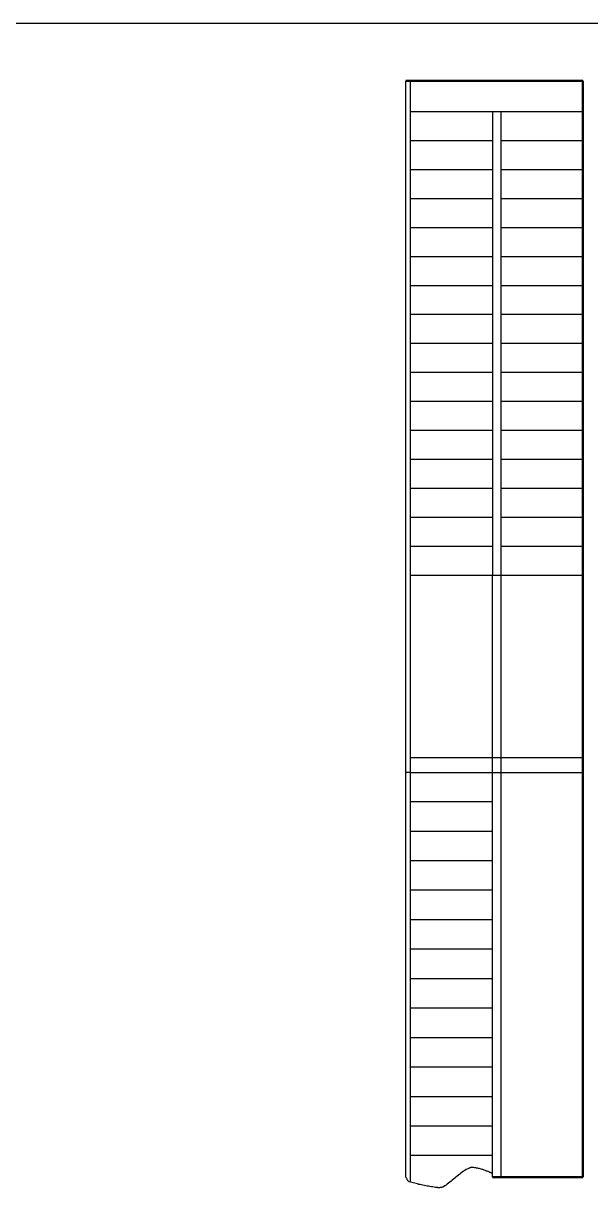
# Model space of a CAD drawing. Extents: x -170 to 1091, y -90 to 504.
# Drawn here: x 242.5 to 247.32, y 65.94 to 75.84 of the extents above; entities that cross this region are included whole.
import ezdxf

# ---------------------------------------------------------------- set-up
doc = ezdxf.new("R2010")
doc.units = 0
doc.header["$LTSCALE"] = 1000
doc.linetypes.add('1 实线', pattern=[0])
doc.linetypes.add('5 双点画线', pattern=[10.5, 6.25, -1.25, 0.25, -1.25, 0.25, -1.25])
for name, color, linetype, lineweight in [('01 粗实线', 7, '1 实线', 50), ('02 细灰线', 253, '1 实线', 25), ('07 双点画线', 6, '5 双点画线', 25)]:
    doc.layers.add(name, color=color, linetype=linetype, lineweight=lineweight)
doc.layers.add('02', color=1, linetype='CONTINUOUS')

msp = doc.modelspace()

# ---------------------------------------------------------------- linework, layer by layer
at = {"layer": '01 粗实线'}
for p, q in [((247.25632, 75.34735, 0), (245.75334, 75.34735, 0)), ((247.25632, 75.34735, 0), (247.25632, 66.02735, 0)), ((247.25632, 66.02735, 0), (246.48863, 66.02735, 0))]:
    msp.add_line(p, q, dxfattribs=at)
at = {"layer": '01 粗实线', "color": 2, "lineweight": 25}
msp.add_open_spline([(246.48863, 66.05695, 0), (246.48695, 66.05774, 0), (246.4836, 66.05933, 0), (246.47863, 66.06177, 0), (246.47365, 66.06417, 0), (246.46865, 66.06651, 0), (246.46102, 66.06974, 0), (246.4508, 66.07378, 0), (246.43806, 66.07881, 0), (246.42531, 66.0837, 0), (246.4125, 66.08845, 0), (246.39903, 66.09348, 0), (246.38464, 66.09798, 0), (246.36925, 66.10138, 0), (246.35376, 66.10413, 0), (246.33817, 66.10637, 0), (246.32569, 66.10872, 0), (246.31605, 66.10969, 0), (246.30939, 66.10901, 0), (246.30285, 66.10755, 0), (246.29648, 66.10544, 0), (246.27583, 66.09669, 0), (246.24263, 66.07751, 0), (246.19929, 66.04521, 0), (246.15791, 66.01017, 0), (246.11586, 65.97606, 0), (246.08428, 65.95165, 0), (246.06163, 65.94026, 0), (246.05087, 65.93785, 0), (246.03985, 65.93694, 0), (246.02875, 65.93724, 0), (246.00539, 65.94009, 0), (245.96993, 65.94561, 0), (245.92226, 65.9534, 0), (245.87485, 65.96244, 0), (245.82834, 65.97476, 0), (245.79373, 65.98205, 0), (245.77358, 65.99267, 0), (245.76775, 66.00083, 0), (245.76305, 66.0098, 0), (245.75881, 66.01923, 0), (245.75514, 66.02505, 0), (245.75334, 66.0279, 0)], degree=3, knots=[0, 0, 0, 0, 0.00557826, 0.01110413, 0.0166291, 0.02215148, 0.02767276, 0.04146282, 0.05512, 0.06877732, 0.08243428, 0.09609053, 0.11191349, 0.12760435, 0.14334537, 0.15910836, 0.17483891, 0.18146115, 0.18808701, 0.19479967, 0.20154005, 0.20819571, 0.26205743, 0.31592525, 0.370241, 0.42462465, 0.47856388, 0.48940023, 0.50028589, 0.51138339, 0.52255257, 0.53352661, 0.58195145, 0.63020725, 0.67842964, 0.72661994, 0.77466768, 0.78407666, 0.79373307, 0.80406349, 0.81457249, 0.82467763, 0.82467763, 0.82467763, 0.82467763], dxfattribs=at)
at = {"layer": '02', "ltscale": 8}
msp.add_line((224, 75.83535, 0), (277.35, 75.83535, 0), dxfattribs=at)
at = {"layer": '02 细灰线', "color": 7}
for p, q in [((245.75334, 69.46756, 0), (245.75334, 75.34735, 0)), ((245.79073, 75.34735, 0), (245.79073, 69.46756, 0)), ((245.79073, 75.08536, 0), (247.25632, 75.08536, 0)), ((246.48863, 75.08536, 0), (246.48863, 71.1447, 0)), ((246.55842, 75.08536, 0), (246.55842, 71.1447, 0)), ((245.79073, 74.83907, 0), (246.48863, 74.83907, 0)), ((246.55842, 74.83907, 0), (247.25632, 74.83907, 0)), ((245.79073, 74.59278, 0), (246.48863, 74.59278, 0)), ((246.55842, 74.59278, 0), (247.25632, 74.59278, 0)), ((245.79073, 74.34649, 0), (246.48863, 74.34649, 0)), ((246.55842, 74.34649, 0), (247.25632, 74.34649, 0)), ((245.79073, 74.1002, 0), (246.48863, 74.1002, 0)), ((246.55842, 74.1002, 0), (247.25632, 74.1002, 0)), ((245.79073, 73.8539, 0), (246.48863, 73.8539, 0)), ((246.55842, 73.8539, 0), (247.25632, 73.8539, 0)), ((245.79073, 73.60761, 0), (246.48863, 73.60761, 0)), ((246.55842, 73.60761, 0), (247.25632, 73.60761, 0)), ((245.79073, 73.36132, 0), (246.48863, 73.36132, 0)), ((246.55842, 73.36132, 0), (247.25632, 73.36132, 0)), ((245.79073, 73.11503, 0), (246.48863, 73.11503, 0)), ((246.55842, 73.11503, 0), (247.25632, 73.11503, 0)), ((245.79073, 72.86874, 0), (246.48863, 72.86874, 0)), ((246.55842, 72.86874, 0), (247.25632, 72.86874, 0)), ((245.79073, 72.62245, 0), (246.48863, 72.62245, 0)), ((246.55842, 72.62245, 0), (247.25632, 72.62245, 0)), ((245.79073, 72.37616, 0), (246.48863, 72.37616, 0)), ((246.55842, 72.37616, 0), (247.25632, 72.37616, 0)), ((245.79073, 72.12987, 0), (246.48863, 72.12987, 0)), ((246.55842, 72.12987, 0), (247.25632, 72.12987, 0)), ((245.79073, 71.88357, 0), (246.48863, 71.88357, 0)), ((246.55842, 71.88357, 0), (247.25632, 71.88357, 0)), ((245.79073, 71.63728, 0), (246.48863, 71.63728, 0)), ((246.55842, 71.63728, 0), (247.25632, 71.63728, 0)), ((245.79073, 71.39099, 0), (246.48863, 71.39099, 0)), ((246.55842, 71.39099, 0), (247.25632, 71.39099, 0)), ((245.79073, 71.1447, 0), (247.25632, 71.1447, 0)), ((246.48863, 66.02735, 0), (246.48863, 71.1447, 0)), ((246.55842, 71.1447, 0), (246.55842, 66.02735, 0)), ((245.79073, 69.59468, 0), (247.25632, 69.59468, 0)), ((245.79073, 69.46756, 0), (245.75334, 69.46756, 0)), ((245.79073, 69.46756, 0), (247.25632, 69.46756, 0))]:
    msp.add_line(p, q, dxfattribs=at)
at = {"layer": '07 双点画线', "color": 2}
for p, q in [((245.75334, 66.0279, 0), (245.75334, 69.46756, 0)), ((245.79073, 69.46756, 0), (245.79073, 65.99237, 0)), ((246.48863, 69.21695, 0), (245.79073, 69.21695, 0)), ((246.48863, 68.96635, 0), (245.79073, 68.96635, 0)), ((246.48863, 68.71575, 0), (245.79073, 68.71575, 0)), ((246.48863, 68.46514, 0), (245.79073, 68.46514, 0)), ((246.48863, 68.21454, 0), (245.79073, 68.21454, 0)), ((246.48863, 67.96393, 0), (245.79073, 67.96393, 0)), ((246.48863, 67.71333, 0), (245.79073, 67.71333, 0)), ((246.48863, 67.46272, 0), (245.79073, 67.46272, 0)), ((246.48863, 67.21212, 0), (245.79073, 67.21212, 0)), ((246.48863, 66.96152, 0), (245.79073, 66.96152, 0)), ((246.48863, 66.71091, 0), (245.79073, 66.71091, 0)), ((246.48863, 66.46031, 0), (245.79073, 66.46031, 0)), ((246.48863, 66.2097, 0), (245.79073, 66.2097, 0))]:
    msp.add_line(p, q, dxfattribs=at)

doc.saveas('drawing.dxf')
